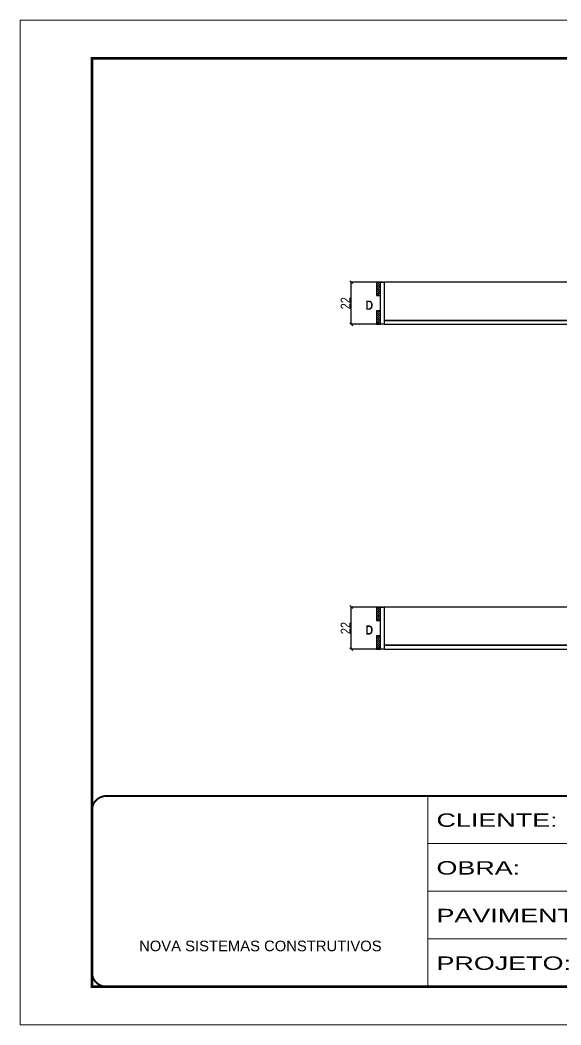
# Model space of a CAD drawing. Extents: x -3394 to 16474, y -5031 to 14397.
# Drawn here: x 7442 to 8007, y -436 to 614 of the extents above; entities that cross this region are included whole.
import ezdxf

# ---------------------------------------------------------------- set-up
doc = ezdxf.new("R2010")
doc.units = 0
doc.linetypes.add('CONTINUO', pattern=[0])
doc.linetypes.add('DASHED', pattern=[0.75, 0.5, -0.25])
doc.layers.get('0').update_dxf_attribs({"linetype": 'CONTINUOUS'})
doc.layers.get('Defpoints').update_dxf_attribs({"linetype": 'CONTINUOUS'})
for name, color, linetype, lineweight in [('CONCRETO', 251, 'CONTINUOUS', 25), ('Folhas', 255, 'CONTINUOUS', 9), ('SARRAFO DE PRESSAO', 251, 'DASHED', 9)]:
    doc.layers.add(name, color=color, linetype=linetype, lineweight=lineweight)
for name, color, linetype in [('COTA', 241, 'CONTINUOUS'), ('detalhes', 4, 'CONTINUOUS'), ('Painéis', 200, 'CONTINUOUS'), ('SARR_2.2x7', 40, 'CONTINUOUS')]:
    doc.layers.add(name, color=color, linetype=linetype)
doc.styles.add('ARIAL', font='arial.ttf')
doc.styles.add('COTA TECNICA 2X', font='techl___.ttf', dxfattribs={"height": 10})
doc.styles.add('TECNICA', font='techb___.ttf', dxfattribs={"height": 10})
doc.styles.add('Tecnologia', font='')
doc.styles.get('Tecnologia').set_extended_font_data('Forgotten Futurist')
doc.dimstyles.new('SECAO', dxfattribs={"dimscale": 0.333333, "dimtxt": 5, "dimasz": 9, "dimexe": 3, "dimexo": 3, "dimgap": 3, "dimtad": 1, "dimdec": 1, "dimlfac": 0.5, "dimzin": 12, "dimdsep": 46, "dimtxsty": 'COTA TECNICA 2X', "dimblk1": 'OBLIQUE', "dimblk2": 'OBLIQUE', "dimsah": 1, "dimcen": 0.9, "dimclrd": 4, "dimclre": 4, "dimclrt": 240, "dimadec": 1, "dimazin": 3, "dimtfac": 1, "dimtdec": 1, "dimtmove": 0, "dimatfit": 3, "dimfxl": 1, "dimtolj": 1, "dimtzin": 12, "dimarcsym": 0})
pattern_1 = [(225, (132121.3426, 30954.4047), (1.122532015, -1.122532015), [])]
pattern_2 = [(225, (132121.3426, 30924.4047), (1.122532015, -1.122532015), [])]
pattern_3 = [(225, (132121.3426, 30614.9848), (1.122532015, -1.122532015), [])]
pattern_4 = [(225, (132121.3426, 30584.9848), (1.122532015, -1.122532015), [])]

# ---------------------------------------------------------------- blocks, each defined once
blk = doc.blocks.new('9999999999')
at = {"color": 30, "linetype": 'CONTINUO'}
for p, q in [((98564.6, 34230.2), (98564.6, 34429.4)), ((98564.6, 34379.6), (99584, 34379.6)), ((98564.6, 34329.8), (99488, 34329.8)), ((98564.6, 34280), (99488, 34280))]:
    blk.add_line(p, q, dxfattribs=at)
at = {"color": 30, "linetype": 'CONTINUO', "const_width": 2}
blk.add_lwpolyline([(99584, 34230.2), (99584, 34414.4, 0.414214), (99569, 34429.4), (98229, 34429.4, 0.414214), (98214, 34414.4), (98214, 34245.2, 0.414214), (98229, 34230.2), (99584, 34230.2)], format="xyb", dxfattribs=at)
at = {"layer": 'Folhas'}
blk.add_lwpolyline([(98139, 34190.2), (99624, 34190.2), (99624, 35240.2), (98139, 35240.2)], close=True, dxfattribs=at)
at = {"layer": 'Folhas', "color": 30, "const_width": 3}
blk.add_lwpolyline([(98214, 34230.2), (99584, 34230.2), (99584, 35200.2), (98214, 35200.2)], close=True, dxfattribs=at)
at = {"color": 7, "linetype": 'Continuous', "ltscale": 5, "style": 'ARIAL'}
blk.add_text('NOVA SISTEMAS CONSTRUTIVOS', height=11.059, dxfattribs=at).set_placement((98263.2, 34267.2))
at = {"layer": 'Folhas', "color": 7, "style": 'Tecnologia', "width": 1.5}
for s, p in [('CLIENTE:', (98573.7, 34397.2)), ('OBRA:', (98573.7, 34347.3)), ('PAVIMENTO:', (98573.7, 34297.5)), ('PROJETO:', (98573.7, 34247.7))]:
    blk.add_text(s, height=14, dxfattribs=at).set_placement(p)
blk = doc.blocks.new('_Oblique')
at = {"color": 0, "linetype": 'ByBlock', "lineweight": -2}
blk.add_line((-0.5, -0.5), (0.5, 0.5), dxfattribs=at)
blk = doc.blocks.new('*D1754')
at = {"layer": 'COTA', "color": 4, "lineweight": -2, "transparency": 16777216}
for p, q in [((7821.2, 339.8), (7787, 339.8)), ((7788, 295.8), (7788, 339.8)), ((7821.2, 295.8), (7787, 295.8))]:
    blk.add_line(p, q, dxfattribs=at)
at = {"layer": 'Defpoints', "color": 0, "transparency": 16777216}
for p in [(7788, 339.8), (7822.2, 339.8), (7822.2, 295.8)]:
    blk.add_point(p, dxfattribs=at)
at = {"layer": 'COTA', "color": 4, "lineweight": -2, "transparency": 16777216, "xscale": 3, "yscale": 3, "zscale": 3}
for p, rotation in [((7788, 339.8), 90), ((7788, 295.8), 270)]:
    blk.add_blockref('_Oblique', p, dxfattribs=dict(at, rotation=rotation))
at = {"layer": 'COTA', "color": 240, "transparency": 16777216, "insert": (7782, 317.8), "char_height": 10, "attachment_point": 5, "rotation": 90, "style": 'COTA TECNICA 2X'}
blk.add_mtext('\\A1;22', dxfattribs=at)
blk = doc.blocks.new('*D1735')
at = {"layer": 'COTA', "color": 4, "lineweight": -2, "transparency": 16777216}
for p, q in [((7821.2, 0.3), (7787, 0.3)), ((7788, -43.7), (7788, 0.3)), ((7821.2, -43.7), (7787, -43.7))]:
    blk.add_line(p, q, dxfattribs=at)
at = {"layer": 'Defpoints', "color": 0, "transparency": 16777216}
for p in [(7788, 0.3), (7822.2, 0.3), (7822.2, -43.7)]:
    blk.add_point(p, dxfattribs=at)
at = {"layer": 'COTA', "color": 4, "lineweight": -2, "transparency": 16777216, "xscale": 3, "yscale": 3, "zscale": 3}
for p, rotation in [((7788, 0.3), 90), ((7788, -43.7), 270)]:
    blk.add_blockref('_Oblique', p, dxfattribs=dict(at, rotation=rotation))
at = {"layer": 'COTA', "color": 240, "transparency": 16777216, "insert": (7782, -21.7), "char_height": 10, "attachment_point": 5, "rotation": 90, "style": 'COTA TECNICA 2X'}
blk.add_mtext('\\A1;22', dxfattribs=at)

msp = doc.modelspace()

# ---------------------------------------------------------------- hatches: boundary and pattern name
at = {"layer": 'SARR_2.2x7'}
h = msp.add_hatch(dxfattribs=at)
h.set_pattern_fill('ANSI31', color=256, scale=0.5, angle=180)
h.set_pattern_definition(pattern_1)
h.paths.add_polyline_path([(7818.6, 339.76), (7814.2, 339.76), (7814.2, 325.76), (7818.6, 325.76)])
h = msp.add_hatch(dxfattribs=at)
h.set_pattern_fill('ANSI31', color=256, scale=0.5, angle=180)
h.set_pattern_definition(pattern_1)
h.paths.add_polyline_path([(7818.6, 339.76), (7814.2, 339.76), (7814.2, 325.76), (7818.6, 325.76)])
h = msp.add_hatch(dxfattribs=at)
h.set_pattern_fill('ANSI31', color=256, scale=0.5, angle=180)
h.set_pattern_definition(pattern_2)
h.paths.add_polyline_path([(7818.6, 309.76), (7814.2, 309.76), (7814.2, 295.76), (7818.6, 295.76)])
h = msp.add_hatch(dxfattribs=at)
h.set_pattern_fill('ANSI31', color=256, scale=0.5, angle=180)
h.set_pattern_definition(pattern_2)
h.paths.add_polyline_path([(7818.6, 309.76), (7814.2, 309.76), (7814.2, 295.76), (7818.6, 295.76)])
h = msp.add_hatch(dxfattribs=at)
h.set_pattern_fill('ANSI31', color=256, scale=0.5, angle=180)
h.set_pattern_definition(pattern_3)
h.paths.add_polyline_path([(7818.6, 0.34), (7814.2, 0.34), (7814.2, -13.66), (7818.6, -13.66)])
h = msp.add_hatch(dxfattribs=at)
h.set_pattern_fill('ANSI31', color=256, scale=0.5, angle=180)
h.set_pattern_definition(pattern_3)
h.paths.add_polyline_path([(7818.6, 0.34), (7814.2, 0.34), (7814.2, -13.66), (7818.6, -13.66)])
h = msp.add_hatch(dxfattribs=at)
h.set_pattern_fill('ANSI31', color=256, scale=0.5, angle=180)
h.set_pattern_definition(pattern_4)
h.paths.add_polyline_path([(7818.6, -29.66), (7814.2, -29.66), (7814.2, -43.66), (7818.6, -43.66)])
h = msp.add_hatch(dxfattribs=at)
h.set_pattern_fill('ANSI31', color=256, scale=0.5, angle=180)
h.set_pattern_definition(pattern_4)
h.paths.add_polyline_path([(7818.6, -29.66), (7814.2, -29.66), (7814.2, -43.66), (7818.6, -43.66)])

# ---------------------------------------------------------------- linework, layer by layer
at = {"layer": 'CONCRETO', "linetype": 'Continuous'}
for p, q in [((8177.19, 339.76), (7822.2, 339.76)), ((7822.2, 339.76), (7822.2, 299.76)), ((7822.2, 299.76), (8298.19, 299.76)), ((8177.19, 0.34), (7822.2, 0.34)), ((7822.2, 0.34), (7822.2, -39.66)), ((7822.2, -39.66), (8298.19, -39.66))]:
    msp.add_line(p, q, dxfattribs=at)
at = {"layer": 'Painéis', "linetype": 'Continuous'}
for points in [[(7818.6, 295.76), (7818.6, 339.76), (7822.2, 339.76), (7822.2, 295.76)], [(7818.6, 295.76), (7818.6, 339.76), (7822.2, 339.76), (7822.2, 295.76)], [(8298.19, 299.76), (7822.2, 299.76), (7822.2, 295.76), (8298.19, 295.76)], [(7818.6, -43.66), (7818.6, 0.34), (7822.2, 0.34), (7822.2, -43.66)], [(7818.6, -43.66), (7818.6, 0.34), (7822.2, 0.34), (7822.2, -43.66)], [(8298.19, -39.66), (7822.2, -39.66), (7822.2, -43.66), (8298.19, -43.66)]]:
    msp.add_lwpolyline(points, close=True, dxfattribs=at)
at = {"layer": 'SARR_2.2x7'}
for points in [[(7818.6, 325.76), (7818.6, 339.76), (7814.2, 339.76), (7814.2, 325.76)], [(7818.6, 325.76), (7818.6, 339.76), (7814.2, 339.76), (7814.2, 325.76)], [(7818.6, 295.76), (7818.6, 309.76), (7814.2, 309.76), (7814.2, 295.76)], [(7818.6, 295.76), (7818.6, 309.76), (7814.2, 309.76), (7814.2, 295.76)], [(7818.6, -13.66), (7818.6, 0.34), (7814.2, 0.34), (7814.2, -13.66)], [(7818.6, -13.66), (7818.6, 0.34), (7814.2, 0.34), (7814.2, -13.66)], [(7818.6, -43.66), (7818.6, -29.66), (7814.2, -29.66), (7814.2, -43.66)], [(7818.6, -43.66), (7818.6, -29.66), (7814.2, -29.66), (7814.2, -43.66)]]:
    msp.add_lwpolyline(points, close=True, dxfattribs=at)

# ---------------------------------------------------------------- block references
at = {"layer": 'SARRAFO DE PRESSAO', "color": 6, "linetype": 'ByBlock'}
msp.add_blockref('9999999999', (-90696.77, -34626.55), dxfattribs=at)

# ---------------------------------------------------------------- texts
at = {"layer": 'detalhes', "style": 'TECNICA'}
for p in [(7802.82, 310.96), (7802.82, -28.46)]:
    msp.add_text('D', height=9.6, dxfattribs=at).set_placement(p)

# ---------------------------------------------------------------- dimensions: what is measured, and where the dimension line sits
at = {"layer": 'COTA'}
for base, p1, p2, picture, middle in [((7788, 339.76), (7822.2, 295.76), (7822.2, 339.76), '*D1754', (7782, 317.76)), ((7788, 0.34), (7822.2, -43.66), (7822.2, 0.34), '*D1735', (7782, -21.66))]:
    dim = msp.add_linear_dim(base=base, p1=p1, p2=p2, angle=90, dimstyle='SECAO', dxfattribs=at)
    dim.commit()
    dim.dimension.update_dxf_attribs({"geometry": picture, "text_midpoint": middle})

doc.saveas('drawing.dxf')
